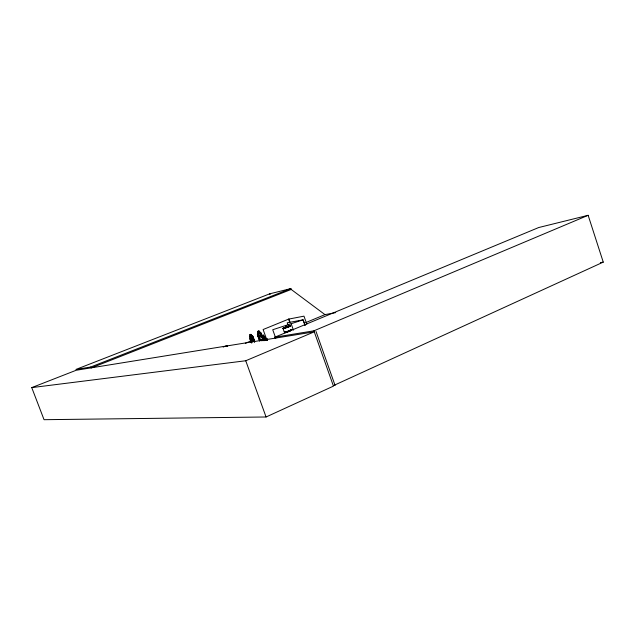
<?xml version="1.0" encoding="UTF-8"?>
<svg xmlns="http://www.w3.org/2000/svg" width="635" height="635" viewBox="0 0 635 635"><rect width="100%" height="100%" fill="white"/><g stroke="black" fill="none" stroke-linecap="round" stroke-linejoin="round"><path stroke-width="0.95" d="M263.557 337.034L263.088 337.78L263.962 340.201M263.152 337.137L263.057 337.756M251.42 342.773L249.706 336.931L252.182 335.796L252.801 336.145L254.468 340.765M263.596 337.098L264.398 340.273M259.723 340.86L257.365 334.24L258.397 333.065L257.739 331.367C259.675 329.835 259.167 333.089 260.977 332.589L263.636 340.122L261.747 340.836M257.461 334.232L257.572 333.438L260.374 332.161M290.401 326.08L288.568 327.065M289.758 325.699C291.346 325.755 286.941 327.168 289.806 326.057M289.1 326.461L289.679 326.199L289.068 326.295M284.678 331.899C283.916 333.089 292.195 330.168 291.203 329.597M289.028 326.176C290.139 325.771 287.877 326.811 289.012 326.477M284.266 331.859C285.425 332.248 291.584 330.057 291.068 329.359M284.329 328.398L282.877 328.493L289.227 325.985M283.686 328.62L284.091 328.485M284.274 332.057L283.004 328.351M226.989 346.265L227.608 346.004L225.973 346.265M227.497 346.4L226.036 346.488M226.814 346.186L226.393 346.369M291.37 330.478L291.711 330.049M284.901 332.367L284.409 332.732L285.512 332.629M284.758 332.129C283.996 333.311 292.283 330.39 291.282 329.819M283.107 328.573L289.409 326.287M285.671 327.882L283.758 328.351L289.512 326.295M227.378 346.019L226.298 346.408M283.916 327.684L282.837 328.358L283.345 328.366M251.016 342.328L249.753 338.82L250.19 338.638L251.77 343.019M252.627 337.423L253.063 337.241L254.595 341.932M250.428 336.582L249.706 336.931M254.738 341.892L252.77 336.161L251.492 336.066M249.761 334.867L250.873 334.343L251.476 336.137L252.214 336.455L253.365 339.669L253.333 341.305L252.349 341.789L251.317 340.67L249.761 334.867L250.873 334.343L251.428 336.153M251.666 335.978L252.206 335.724M262.66 337.161L262.819 339.066L260.001 340.368L262.771 339.019L262.58 337.185M260.056 340.709L258.056 335.137L257.588 335.328L259.588 340.892M260.85 333.835L261.31 333.645L260.85 333.835L263.176 340.304M31.75 387.612L245.745 360.751L314.269 331.843L76.176 370.261L31.75 387.612L44.045 419.695L266.065 416.989L333.454 386.12L313.912 330.819L274.804 337.201L275.145 338.153L276.979 337.391M257.588 335.328L258.056 335.137M333.296 385.675L603.25 262.12L588.145 215.305L538.678 227.544L274.804 337.201M290.79 330.764L287.187 332.145M283.916 327.7L289.179 325.842M226.155 346.392L226.631 346.218M245.34 343.305L250.785 340.995M313.912 330.819L588.145 215.305M266.906 340.384L266.263 338.598L266.803 338.399L267.438 340.185L266.803 338.399M305.729 322.604L325.398 314.452M263.962 340.781L263.477 338.868M265.136 337.566L265.954 340.035L264.684 336.931L264.168 336.994L263.517 335.232L262.842 335.24L263.573 335.153L265.7 340.169M263.12 337.074L264.7 336.994M288.576 327.057L283.107 328.755M290.894 288.576L269.756 293.815L75.938 369.435L90.726 367.014L290.894 288.576L291.203 289.449L324.969 314.627L335.677 312.618M291.203 289.449L91.091 367.975L90.726 367.014M223.202 347.067L224.139 346.702M285.575 327.017L286.536 326.66M285.71 327.382L286.671 327.033M286.591 326.811L287.552 326.477M285.663 327.866L290.346 325.842L289.227 325.969M287.504 326.342L288.401 326.065M289.179 326.263L289.354 326.295M225.068 346.4L227.179 345.829L225.925 346.146M283.972 328.247L283.337 328.343M287.187 332.137L285.504 332.629M250.19 338.638L251.309 342.186M257.739 331.367L259.207 337.153L260.302 338.241L261.422 337.725L261.533 336.082L258.945 330.819M257.365 334.24L260.048 340.36M289.163 325.826L289.782 325.707M289.29 326.207L290.409 326.088M600.353 262.668L603.25 262.12M263.573 335.526L263.168 335.566L263.787 336.137M227.163 345.813L227.56 345.884M333.558 385.556L335.089 385.453L316.024 331.486M252.77 337.383L254.444 342.035M245.745 360.751L266.065 416.989M267.002 340.368L263.12 329.533L288.925 318.992L289.909 321.739M265.359 340.201L264.446 337.645L263.819 337.701L264.731 340.249M262.906 335.216L263.541 337.114M261.183 333.685L263.501 340.154M260.977 333.796L263.303 340.273M257.921 335.177L259.921 340.741M285.933 325.43L286.583 327.263M269.756 293.815L270.058 294.648M275.661 337.939L272.733 329.74L303.046 319.842L305.006 325.358M305.125 325.342L303.173 319.818L287.234 322.786L287.869 324.572M291.147 323.723L293.426 330.144M289.862 322.802L288.56 319.127L303.974 316.159L306.808 324.16M251.682 335.978L251.928 341.979M252.841 339.931L251.849 340.416L250.69 337.193L251.682 336.717L252.841 339.931M250.992 335.367L250.349 335.669L250.142 335.097L250.785 334.788L250.992 335.367M260.929 336.359L259.81 336.875L258.659 333.677L259.786 333.161L260.929 336.359M258.866 331.256L258.143 331.589L258.35 332.161L259.072 331.827L258.866 331.256"/></g></svg>
